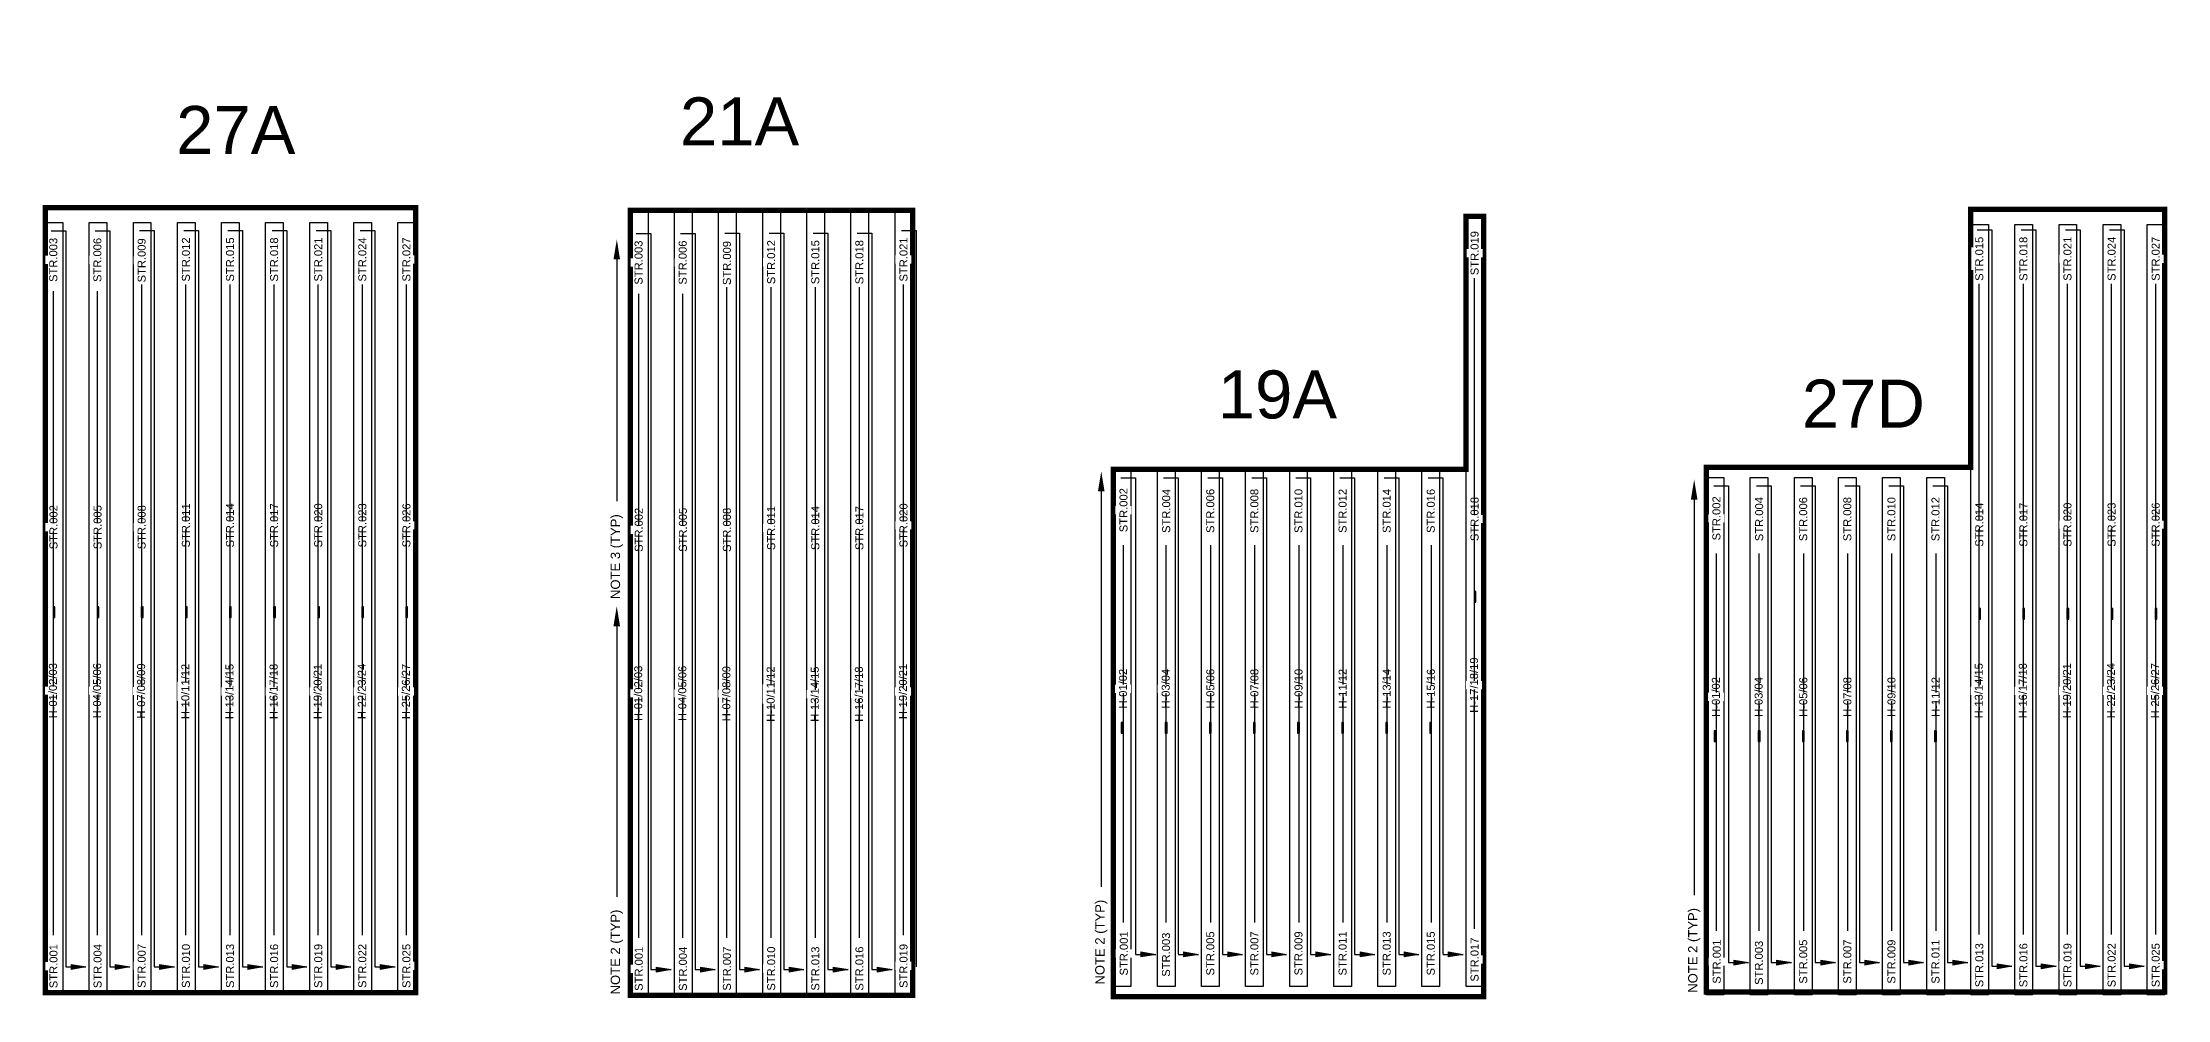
# Model space of a CAD drawing. Header units: inches. Extents: x -4 to 3761, y -12 to 63679.
# Drawn here: x 2760 to 3557, y 3 to 362 of the extents above; entities that cross this region are included whole.
import ezdxf
from ezdxf import colors
from ezdxf.entities.mleader import LeaderData, LeaderLine
from ezdxf.math import Vec2, Vec3

# ---------------------------------------------------------------- set-up
doc = ezdxf.new("R2010")
doc.units = ezdxf.units.IN
doc.header["$MEASUREMENT"] = 0
for name, color, linetype in [('E-TEXT', 7, 'Continuous'), ('G-ANNO-TEXT', 1, 'Continuous'), ('PV-LBD ARCHETYPES', 7, 'Continuous'), ('PVcase PV Modules (optimised)', 142, 'Continuous'), ('RISEN', 130, 'Continuous')]:
    doc.layers.add(name, color=color, linetype=linetype)
doc.styles.add('NEI-A', font='arial.ttf')

# ---------------------------------------------------------------- blocks, each defined once
blk = doc.blocks.new('1P87@52DEG F TR ID1 PVBlock')
at = {"color": 0}
blk.add_polyline3d([(0, 1.1355, 0), (0, -287.7025, 0), (-6.614, -287.7025, 0), (-6.614, 1.1355, 0)], close=True, dxfattribs=at)
at = {"layer": 'PVcase PV Modules (optimised)', "color": 0}
blk.add_lwpolyline([(-2.9763, -142.9205), (-3.6377, -142.9205), (-3.6377, -146.9205), (-2.9763, -146.9205)], close=True, dxfattribs=at)
blk = doc.blocks.new('1P58@52DEG F TR ID1 PVBlock')
at = {"color": 0}
blk.add_polyline3d([(0, 1.1355, 0), (0, -192.7565, 0), (-6.614, -192.7565, 0), (-6.614, 1.1355, 0)], close=True, dxfattribs=at)
at = {"layer": 'PVcase PV Modules (optimised)', "color": 0}
blk.add_lwpolyline([(-2.9763, -93.8105), (-3.6377, -93.8105), (-3.6377, -97.8105), (-2.9763, -97.8105)], close=True, dxfattribs=at)
blk = doc.blocks.new('1P87@52DEG F TR ID2 PVBlock')
at = {"color": 0}
blk.add_polyline3d([(0, 0, 0), (0, -294.455, 0), (-6.614, -294.455, 0), (-6.614, 0, 0)], close=True, dxfattribs=at)
blk = doc.blocks.new('_ClosedBlank')
at = {"color": 0, "linetype": 'ByBlock', "lineweight": -2}
for p, q in [((-1, 0.17), (0, 0)), ((-1, 0.17), (-1, -0.17)), ((0, 0), (-1, -0.17))]:
    blk.add_line(p, q, dxfattribs=at)
blk = doc.blocks.new('AR')
h = blk.add_hatch(color=256)
h.dxf.hatch_style = 1
h.paths.add_polyline_path([(0, 0.03), (0, -0.03), (0.18, 0)])
at = {"xscale": 0.1800047113158301, "yscale": 0.1800047113158301, "zscale": 0.1800047113158301}
blk.add_blockref('_ClosedBlank', (0.18, 0), dxfattribs=at)

msp = doc.modelspace()

# ---------------------------------------------------------------- linework, layer by layer
at = {"const_width": 2}
for points in [[(2761.22, 300.42), (2900.12, 300.42), (2900.12, 5.99), (2761.22, 5.99)], [(2980.69, 299.44), (3086.52, 299.44), (3086.52, 4.99), (2980.69, 4.99)], [(3300.65, 297.2), (3294.04, 297.2), (3294.04, 202.26), (3161.75, 202.26), (3161.75, 4.49), (3300.65, 4.49)]]:
    msp.add_lwpolyline(points, close=True, dxfattribs=at)
msp.add_lwpolyline([(3384.11, 6.26), (3556.07, 6.26), (3556.07, 299.72), (3483.32, 299.72), (3483.32, 203.01), (3384.11, 203.01), (3384.11, 6.26)], dxfattribs=at)
at = {"layer": 'E-TEXT'}
for p, q in [((2763.41, 291.78), (2768.91, 291.78)), ((2768.91, 291.78), (2768.91, 15.72)), ((2779.94, 291.78), (2785.44, 291.78)), ((2785.44, 291.78), (2785.44, 15.72)), ((2982.88, 290.78), (2988.38, 290.78)), ((2988.38, 290.78), (2988.38, 14.72)), ((2999.42, 290.78), (3004.91, 290.78)), ((3004.91, 290.78), (3004.91, 14.72)), ((2797.41, 27.61), (2797.41, 271.63)), ((2814, 27.61), (2814, 271.63)), ((2830.56, 27.61), (2830.56, 271.63)), ((2847.09, 27.61), (2847.09, 271.63)), ((2863.63, 27.61), (2863.63, 271.63)), ((2880.16, 27.61), (2880.16, 271.63)), ((2896.7, 27.61), (2896.7, 271.63)), ((3083.1, 27.61), (3083.1, 271.63)), ((3297.24, 29.98), (3297.24, 274)), ((3486.51, 27.87), (3486.51, 271.89)), ((3503.05, 27.87), (3503.05, 271.89)), ((3519.58, 27.87), (3519.58, 271.89)), ((3536.12, 27.87), (3536.12, 271.89)), ((3552.65, 27.87), (3552.65, 271.89)), ((2764.35, 27.61), (2764.35, 269.14)), ((2780.88, 27.61), (2780.88, 269.14)), ((2983.82, 26.61), (2983.82, 268.14)), ((3000.36, 26.61), (3000.36, 268.14)), ((3016.88, 26.61), (3016.88, 270.63)), ((3033.48, 26.61), (3033.48, 270.63)), ((3050.03, 26.61), (3050.03, 270.63)), ((3066.56, 26.61), (3066.56, 270.63)), ((3164.59, 199.16), (3170.09, 199.16)), ((3180.62, 199.16), (3186.12, 199.16)), ((3197.16, 199.16), (3202.65, 199.16)), ((3213.69, 199.16), (3219.19, 199.16)), ((3230.23, 199.16), (3235.73, 199.16)), ((3246.76, 199.16), (3252.26, 199.16)), ((3252.26, 199.16), (3252.26, 20.43)), ((3263.3, 199.16), (3268.8, 199.16)), ((3279.83, 199.16), (3285.33, 199.16)), ((3386.94, 196.08), (3392.43, 196.08)), ((3402.96, 196.08), (3408.46, 196.08)), ((3419.5, 196.08), (3425, 196.08)), ((3436.04, 196.08), (3441.54, 196.08)), ((3452.57, 196.08), (3458.07, 196.08)), ((3469.11, 196.08), (3474.61, 196.08)), ((3474.61, 196.08), (3474.61, 17.35)), ((3474.61, 17.31), (3482.16, 17.31)), ((2785.44, 15.68), (2793, 15.68)), ((3004.91, 14.68), (3012.47, 14.68))]:
    msp.add_line(p, q, dxfattribs=at)

# ---------------------------------------------------------------- block references
at = {"layer": 'E-TEXT', "xscale": 30.78777906583937, "yscale": 30.78777906583937, "zscale": 30.78777906583937}
for p in [(2787.46, 15.68), (3476.62, 17.31), (3006.93, 14.68)]:
    msp.add_blockref('AR', p, dxfattribs=at)
at = {"layer": 'RISEN'}
for name, p in [('1P87@52DEG F TR ID2 PVBlock', (2987.3, 299.44)), ('1P87@52DEG F TR ID2 PVBlock', (3003.84, 299.44)), ('1P87@52DEG F TR ID2 PVBlock', (3020.37, 299.44)), ('1P87@52DEG F TR ID2 PVBlock', (3036.91, 299.44)), ('1P87@52DEG F TR ID2 PVBlock', (3053.45, 299.44)), ('1P87@52DEG F TR ID2 PVBlock', (3069.98, 299.44)), ('1P87@52DEG F TR ID2 PVBlock', (3086.52, 299.44)), ('1P87@52DEG F TR ID1 PVBlock', (2767.83, 293.69)), ('1P87@52DEG F TR ID1 PVBlock', (2784.37, 293.69)), ('1P87@52DEG F TR ID1 PVBlock', (2800.9, 293.69)), ('1P87@52DEG F TR ID1 PVBlock', (2817.44, 293.69)), ('1P87@52DEG F TR ID1 PVBlock', (2833.97, 293.69)), ('1P87@52DEG F TR ID1 PVBlock', (2850.51, 293.69)), ('1P87@52DEG F TR ID1 PVBlock', (2867.04, 293.69)), ('1P87@52DEG F TR ID1 PVBlock', (2883.58, 293.69)), ('1P87@52DEG F TR ID1 PVBlock', (2900.12, 293.69)), ('1P87@52DEG F TR ID1 PVBlock', (3489.93, 292.99)), ('1P87@52DEG F TR ID1 PVBlock', (3506.46, 292.99)), ('1P87@52DEG F TR ID1 PVBlock', (3523, 292.99)), ('1P87@52DEG F TR ID1 PVBlock', (3539.54, 292.99)), ('1P87@52DEG F TR ID1 PVBlock', (3556.07, 292.99))]:
    msp.add_blockref(name, p, dxfattribs=at)
at = {"layer": 'RISEN', "rotation": 180}
for name, p in [('1P87@52DEG F TR ID1 PVBlock', (3294.04, 9.5)), ('1P58@52DEG F TR ID1 PVBlock', (3161.75, 9.5)), ('1P58@52DEG F TR ID1 PVBlock', (3178.29, 9.5)), ('1P58@52DEG F TR ID1 PVBlock', (3194.83, 9.5)), ('1P58@52DEG F TR ID1 PVBlock', (3211.36, 9.5)), ('1P58@52DEG F TR ID1 PVBlock', (3227.9, 9.5)), ('1P58@52DEG F TR ID1 PVBlock', (3244.43, 9.5)), ('1P58@52DEG F TR ID1 PVBlock', (3260.97, 9.5)), ('1P58@52DEG F TR ID1 PVBlock', (3277.5, 9.5)), ('1P58@52DEG F TR ID1 PVBlock', (3384.1, 6.43)), ('1P58@52DEG F TR ID1 PVBlock', (3400.63, 6.43)), ('1P58@52DEG F TR ID1 PVBlock', (3417.17, 6.43)), ('1P58@52DEG F TR ID1 PVBlock', (3433.71, 6.43)), ('1P58@52DEG F TR ID1 PVBlock', (3450.24, 6.43)), ('1P58@52DEG F TR ID1 PVBlock', (3466.78, 6.43))]:
    msp.add_blockref(name, p, dxfattribs=at)

# ---------------------------------------------------------------- texts
at = {"layer": 'PV-LBD ARCHETYPES', "style": 'NEI-A'}
for s, p in [('27A', (2810.33, 320.54)), ('21A', (2999.26, 323.76)), ('19A', (3200.94, 221.36))]:
    msp.add_text(s, height=18, dxfattribs=at).set_placement(p)
at = {"layer": 'PV-LBD ARCHETYPES', "insert": (3443.04, 226.92, 5.56), "char_height": 18, "width": 29.5685, "attachment_point": 5, "style": 'NEI-A'}
msp.add_mtext('27D', dxfattribs=at)

# ---------------------------------------------------------------- next in the draw order: texts
at = {"layer": 'G-ANNO-TEXT', "char_height": 3, "attachment_point": 5, "rotation": 90, "style": 'NEI-A', "bg_fill": 3, "box_fill_scale": 1.5, "bg_fill_color": 256, "bg_fill_transparency": 0}
for s, width, heights, insert in [('STR.003', 0.0823, [0], (2764.28, 280.81)), ('STR.006', 0.0823, [0], (2780.82, 280.81)), ('STR.009', 0.0963, [0], (2797.41, 280.65)), ('STR.012', 0.0963, [0], (2814, 280.97)), ('STR.015', 5.5386, [3.1], (2830.56, 280.97)), ('STR.018', 0.0963, [0], (2847.09, 280.97)), ('STR.021', 0.0963, [0], (2863.63, 280.97)), ('STR.024', 0.0963, [0], (2880.16, 280.97)), ('STR.027', 0.0963, [0], (2896.7, 280.97)), ('STR.003', 0.0823, [0], (2983.75, 279.81)), ('STR.006', 0.0823, [0], (3000.29, 279.81)), ('STR.009', 0.0963, [0], (3016.88, 279.65)), ('STR.012', 0.0963, [0], (3033.48, 279.97)), ('STR.015', 5.5386, [3.1], (3050.03, 279.97)), ('STR.018', 0.0963, [0], (3066.56, 279.97)), ('STR.021', 0.0963, [0], (3083.1, 280.97)), ('STR.019', 0.0963, [0], (3297.24, 283.35)), ('STR.015', 5.5386, [3.1], (3486.51, 281.24)), ('STR.018', 0.0963, [0], (3503.05, 281.24)), ('STR.021', 0.0963, [0], (3519.58, 281.24)), ('STR.024', 0.0963, [0], (3536.12, 281.24)), ('STR.027', 0.0963, [0], (3552.65, 281.24)), ('STR.004', 0.0823, [0], (3181.62, 186.69)), ('STR.006', 3, [4.78], (3198.14, 186.69)), ('STR.008', 0.0963, [0], (3214.68, 186.69)), ('STR.010', 0.0963, [0], (3231.21, 186.69)), ('STR.012', 0.0963, [0], (3247.75, 186.69)), ('STR.014', 0.0963, [0], (3264.28, 186.69)), ('STR.016', 0.0963, [0], (3280.82, 186.69)), ('STR.018', 0.0963, [0], (3297.24, 183.65)), ('STR.004', 0.0823, [0], (3403.97, 183.62)), ('STR.006', 3, [4.78], (3420.48, 183.62)), ('STR.008', 0.0963, [0], (3437.02, 183.62)), ('STR.010', 0.0963, [0], (3453.56, 183.62)), ('STR.012', 0.0963, [0], (3470.09, 183.62)), ('STR.002', 0.0963, [0], (2764.35, 180.6)), ('STR.005', 0.0963, [0], (2780.88, 180.6)), ('STR.008', 0.0963, [0], (2797.41, 180.58)), ('STR.011', 0.0963, [0], (2814, 181.28)), ('STR.014', 0.0963, [0], (2830.56, 181.28)), ('STR.017', 0.0963, [0], (2847.09, 181.28)), ('STR.020', 0.0963, [0], (2863.63, 181.28)), ('STR.023', 0.0963, [0], (2880.16, 181.28)), ('STR.026', 0.0963, [0], (2896.7, 181.28)), ('STR.002', 0.0963, [0], (2983.82, 179.6)), ('STR.005', 0.0963, [0], (3000.36, 179.6)), ('STR.008', 0.0963, [0], (3016.88, 179.58)), ('STR.011', 0.0963, [0], (3033.48, 180.28)), ('STR.014', 0.0963, [0], (3050.03, 180.28)), ('STR.017', 0.0963, [0], (3066.56, 180.28)), ('STR.020', 0.0963, [0], (3083.1, 181.28)), ('STR.014', 0.0963, [0], (3486.51, 181.54)), ('STR.017', 0.0963, [0], (3503.05, 181.54)), ('STR.020', 0.0963, [0], (3519.58, 181.54)), ('STR.023', 0.0963, [0], (3536.12, 181.54)), ('STR.026', 0.0963, [0], (3552.65, 181.54)), ('STR.004', 0.0963, [0], (2780.88, 16)), ('STR.007', 0.0963, [0], (2797.41, 16.07)), ('STR.001', 0.0963, [0], (3165.71, 20.76)), ('STR.005', 0.0963, [0], (3198.14, 20.77)), ('STR.007', 0.0963, [0], (3214.68, 20.77)), ('STR.009', 0.0963, [0], (3231.21, 20.77)), ('STR.013', 0.0963, [0], (3264.28, 20.77)), ('STR.015', 0.0963, [0], (3280.82, 20.77)), ('STR.001', 0.0963, [0], (3388.06, 17.68)), ('STR.005', 0.0963, [0], (3420.48, 17.69)), ('STR.007', 0.0963, [0], (3437.02, 17.69)), ('STR.009', 0.0963, [0], (3453.56, 17.69)), ('STR.013', 0.0963, [0], (3486.51, 16.34)), ('STR.004', 0.0963, [0], (3000.36, 15)), ('STR.007', 0.0963, [0], (3016.88, 15.07))]:
    msp.add_mtext_dynamic_manual_height_columns(s, width=width, gutter_width=0.561, heights=heights, dxfattribs=dict(at, insert=insert))
for s, insert, width in [('H-01/02/03', (2764.14, 119.28), 0.0823), ('H-04/05/06', (2780.68, 119.28), 0.0823), ('H-07/08/09', (2797.21, 119.17), 0.0823), ('H-10/11/12', (2813.8, 118.99), 4.2409), ('H-13/14/15', (2830.35, 118.99), 0.0823), ('H-16/17/18', (2846.89, 118.99), 0.0823), ('H-19/20/21', (2863.42, 118.99), 0.0823), ('H-22/23/24', (2879.96, 118.99), 0.0823), ('H-25/26/27', (2896.49, 118.99), 0.0823), ('H-01/02/03', (2983.62, 118.28), 0.0823), ('H-04/05/06', (3000.15, 118.28), 0.0823), ('H-07/08/09', (3016.68, 118.17), 0.0823), ('H-10/11/12', (3033.27, 117.99), 4.2409), ('H-13/14/15', (3049.82, 117.99), 0.0823), ('H-16/17/18', (3066.36, 117.99), 0.0823), ('H-19/20/21', (3082.89, 118.99), 0.0823), ('H-17/18/19', (3297.03, 121.37), 0.0823), ('H-13/14/15', (3486.3, 119.26), 0.0823), ('H-16/17/18', (3502.84, 119.26), 0.0823), ('H-19/20/21', (3519.38, 119.26), 0.0823), ('H-22/23/24', (3535.91, 119.26), 0.0823), ('H-25/26/27', (3552.45, 119.26), 0.0823)]:
    msp.add_mtext(s, dxfattribs=dict(at, insert=insert, width=width))

# ---------------------------------------------------------------- next in the draw order: linework, layer by layer
at = {"layer": 'E-TEXT'}
for p, q in [((2796.61, 291.81), (2802.11, 291.81)), ((2802.11, 291.81), (2802.11, 15.72)), ((2813.21, 291.81), (2818.7, 291.81)), ((2829.74, 291.81), (2835.24, 291.81)), ((2846.28, 291.81), (2851.78, 291.81)), ((2862.81, 291.81), (2868.31, 291.81)), ((2879.35, 291.81), (2884.85, 291.81)), ((3016.09, 290.81), (3021.58, 290.81)), ((3021.58, 290.81), (3021.58, 14.72)), ((3032.68, 290.81), (3038.18, 290.81)), ((3049.21, 290.81), (3054.71, 290.81)), ((3065.75, 290.81), (3071.25, 290.81)), ((3082.29, 291.81), (3087.78, 291.81)), ((3485.7, 292.08), (3491.19, 292.08)), ((3491.19, 292.08), (3491.19, 15.99)), ((3502.23, 292.08), (3507.73, 292.08)), ((3518.77, 292.08), (3524.27, 292.08)), ((3535.3, 292.08), (3540.8, 292.08)), ((3170.09, 199.16), (3170.09, 20.43)), ((3392.43, 196.08), (3392.43, 17.35)), ((3165.6, 32.31), (3165.6, 173.83)), ((3198.35, 32.31), (3198.35, 173.83)), ((3214.88, 32.31), (3214.88, 173.83)), ((3231.42, 32.31), (3231.42, 173.83)), ((3264.49, 32.31), (3264.49, 173.83)), ((3281.02, 32.31), (3281.02, 173.83)), ((3387.94, 29.24), (3387.94, 170.75)), ((3420.69, 29.24), (3420.69, 170.75)), ((3437.23, 29.24), (3437.23, 170.75)), ((3453.76, 29.24), (3453.76, 170.75)), ((3170.09, 20.38), (3177.65, 20.38)), ((3202.65, 20.38), (3210.21, 20.38)), ((3219.19, 20.38), (3226.75, 20.38)), ((3235.73, 20.38), (3243.28, 20.38)), ((3252.26, 20.38), (3259.82, 20.38)), ((3268.8, 20.38), (3276.36, 20.38)), ((3285.33, 20.38), (3292.89, 20.38)), ((3392.43, 17.31), (3399.99, 17.31)), ((3425, 17.31), (3432.56, 17.31)), ((3441.54, 17.31), (3449.09, 17.31)), ((3458.07, 17.31), (3465.63, 17.31)), ((3491.19, 15.94), (3498.75, 15.94)), ((2768.91, 15.68), (2776.46, 15.68)), ((2802.11, 15.68), (2809.67, 15.68)), ((2988.38, 14.68), (2995.94, 14.68)), ((3021.58, 14.68), (3029.14, 14.68))]:
    msp.add_line(p, q, dxfattribs=at)

# ---------------------------------------------------------------- next in the draw order: block references
at = {"layer": 'E-TEXT', "xscale": 30.78777906583937, "yscale": 30.78777906583937, "zscale": 30.78777906583937}
for p in [(2770.92, 15.68), (2804.13, 15.68), (3172.11, 20.38), (3204.67, 20.38), (3221.21, 20.38), (3237.74, 20.38), (3254.28, 20.38), (3270.81, 20.38), (3287.35, 20.38), (3394.45, 17.31), (3427.02, 17.31), (3443.55, 17.31), (3460.09, 17.31), (3493.21, 15.94), (2990.39, 14.68), (3023.6, 14.68)]:
    msp.add_blockref('AR', p, dxfattribs=at)

# ---------------------------------------------------------------- next in the draw order: leaders
at = {"layer": 'G-ANNO-TEXT'}
ml = msp.add_multileader_mtext('Standard', dxfattribs=at)
ml.set_content('NOTE 3 (TYP)', color=256, style='NEI-A')
ml.set_leader_properties()
ml.build(insert=Vec2(0, 0))
ml.multileader.update_dxf_attribs({"dogleg_length": 0.0625, "arrow_head_size": 7.5, "scale": 60})
ctx = ml.context
ctx.base_point, ctx.scale, ctx.char_height, ctx.arrow_head_size, ctx.landing_gap_size, ctx.plane_origin, ctx.plane_x_axis, ctx.plane_y_axis = Vec3(2975.57, 148.26), 60, 3.5, 7.5, 5.4, Vec3(3053.7, 78.99), Vec3(0, 1), Vec3(-1, 0)
notes = []
notes.append((ctx, [(1, (1, 1, 0), (2975.57, 194.05), (0, -1), 3.75, [(0, [(2975.57, 288.49)], 0, [])])]))
ctx.mtext.insert, ctx.mtext.text_direction, ctx.mtext.rotation, ctx.mtext.width, ctx.mtext.flow_direction = Vec3(2973.3, 153.66), Vec3(0, 1), 1.570796, 1027, 5
for ctx, leaders in notes:
    for number, flags, end, landing, length, lines in leaders:
        leader = LeaderData()
        leader.index, (leader.has_last_leader_line, leader.has_dogleg_vector, leader.attachment_direction) = number, flags
        leader.last_leader_point, leader.dogleg_vector, leader.dogleg_length = Vec3(end), Vec3(landing), length
        for number, points, colour, breaks in lines:
            line = LeaderLine()
            line.index, line.vertices, line.color, line.breaks = number, Vec3.list(points), colors.encode_raw_color(colour), breaks
            leader.lines.append(line)
        ctx.leaders.append(leader)

# ---------------------------------------------------------------- next in the draw order: texts
at = {"layer": 'G-ANNO-TEXT', "char_height": 3, "attachment_point": 5, "rotation": 90, "style": 'NEI-A', "bg_fill": 3, "box_fill_scale": 1.5, "bg_fill_color": 256, "bg_fill_transparency": 0}
for s, width, insert in [('STR.002', 0.0823, (3165.6, 186.98)), ('STR.002', 0.0823, (3387.94, 183.9)), ('STR.001', 0.0963, (2764.35, 16)), ('STR.010', 0.0963, (2814, 16.07)), ('STR.003', 0.0963, (3181.53, 20.3)), ('STR.011', 0.0963, (3247.75, 20.77)), ('STR.017', 0.0963, (3297.24, 18.44)), ('STR.003', 0.0963, (3403.87, 17.23)), ('STR.011', 0.0963, (3470.09, 17.69)), ('STR.016', 0.0963, (3503.05, 16.34)), ('STR.001', 0.0963, (2983.82, 15)), ('STR.010', 0.0963, (3033.48, 15.07))]:
    msp.add_mtext_dynamic_manual_height_columns(s, width=width, gutter_width=0.561, heights=[0], dxfattribs=dict(at, insert=insert))
at = {"layer": 'G-ANNO-TEXT', "char_height": 3, "width": 0.0823, "attachment_point": 5, "rotation": 90, "style": 'NEI-A', "bg_fill": 3, "box_fill_scale": 1.5, "bg_fill_color": 256, "bg_fill_transparency": 0}
for s, insert in [('H-01/02', (3165.39, 120.02)), ('H-05/06', (3198.16, 120.02)), ('H-07/08', (3214.69, 120.02)), ('H-09/10', (3231.23, 120.02)), ('H-13/14', (3264.3, 120.02)), ('H-15/16', (3280.84, 120.02)), ('H-01/02', (3387.73, 116.94)), ('H-05/06', (3420.5, 116.94)), ('H-07/08', (3437.04, 116.94)), ('H-09/10', (3453.57, 116.94))]:
    msp.add_mtext(s, dxfattribs=dict(at, insert=insert))

# ---------------------------------------------------------------- next in the draw order: linework, layer by layer
at = {"layer": 'E-TEXT'}
for p, q in [((2818.7, 291.81), (2818.7, 15.72)), ((3038.18, 290.81), (3038.18, 14.72)), ((3507.73, 292.08), (3507.73, 15.99)), ((3202.65, 199.16), (3202.65, 20.43)), ((3219.19, 199.16), (3219.19, 20.43)), ((3235.73, 199.16), (3235.73, 20.43)), ((3268.8, 199.16), (3268.8, 20.43)), ((3285.33, 199.16), (3285.33, 20.43)), ((3425, 196.08), (3425, 17.35)), ((3441.54, 196.08), (3441.54, 17.35)), ((3458.07, 196.08), (3458.07, 17.35)), ((3181.62, 32.31), (3181.62, 173.83)), ((3247.95, 32.31), (3247.95, 173.83)), ((3403.97, 29.24), (3403.97, 170.75)), ((3470.3, 29.24), (3470.3, 170.75)), ((3186.12, 20.38), (3193.68, 20.38)), ((3408.46, 17.31), (3416.02, 17.31)), ((3507.73, 15.94), (3515.29, 15.94)), ((2818.7, 15.68), (2826.26, 15.68)), ((3038.18, 14.68), (3045.73, 14.68))]:
    msp.add_line(p, q, dxfattribs=at)

# ---------------------------------------------------------------- next in the draw order: block references
at = {"layer": 'E-TEXT', "xscale": 30.78777906583937, "yscale": 30.78777906583937, "zscale": 30.78777906583937}
for p in [(2820.72, 15.68), (3188.13, 20.38), (3410.48, 17.31), (3509.75, 15.94), (3040.19, 14.68)]:
    msp.add_blockref('AR', p, dxfattribs=at)

# ---------------------------------------------------------------- next in the draw order: leaders
at = {"layer": 'G-ANNO-TEXT'}
ml = msp.add_multileader_mtext('Standard', dxfattribs=at)
ml.set_content('NOTE 2 (TYP)', color=256, style='NEI-A')
ml.set_leader_properties()
ml.build(insert=Vec2(0, 0))
ml.multileader.update_dxf_attribs({"dogleg_length": 0.0625, "arrow_head_size": 7.5, "scale": 60})
ctx = ml.context
ctx.base_point, ctx.scale, ctx.char_height, ctx.arrow_head_size, ctx.landing_gap_size, ctx.plane_origin, ctx.plane_x_axis, ctx.plane_y_axis = Vec3(2975.55, 0), 60, 3.5, 7.5, 5.4, Vec3(3053.69, -69.27), Vec3(0, 1), Vec3(-1, 0)
notes = []
notes.append((ctx, [(1, (1, 1, 0), (2975.55, 45.79), (0, -1), 3.75, [(0, [(2975.55, 150.96)], 0, [])])]))
ctx.mtext.insert, ctx.mtext.text_direction, ctx.mtext.rotation, ctx.mtext.width, ctx.mtext.flow_direction = Vec3(2973.29, 5.4), Vec3(0, 1), 1.570796, 55.295, 5
ml = msp.add_multileader_mtext('Standard', dxfattribs=at)
ml.set_content('NOTE 2 (TYP)', color=256, style='NEI-A')
ml.set_leader_properties()
ml.build(insert=Vec2(0, 0))
ml.multileader.update_dxf_attribs({"dogleg_length": 0.0625, "arrow_head_size": 7.5, "scale": 60})
ctx = ml.context
ctx.base_point, ctx.scale, ctx.char_height, ctx.arrow_head_size, ctx.landing_gap_size, ctx.plane_origin, ctx.plane_x_axis, ctx.plane_y_axis = Vec3(3157.24, 3.7, 5.56), 60, 3.5, 7.5, 5.4, Vec3(3235.37, -65.57, 5.56), Vec3(0, 1), Vec3(-1, 0)
notes.append((ctx, [(1, (1, 1, 0), (3157.24, 49.48, 5.56), (0, -1), 3.75, [(0, [(3157.24, 201.55, 5.56)], 0, [])])]))
ctx.mtext.insert, ctx.mtext.text_direction, ctx.mtext.rotation, ctx.mtext.width, ctx.mtext.flow_direction = Vec3(3154.97, 9.1, 5.56), Vec3(0, 1), 1.570796, 55.295, 5
ml = msp.add_multileader_mtext('Standard', dxfattribs=at)
ml.set_content('NOTE 2 (TYP)', color=256, style='NEI-A')
ml.set_leader_properties()
ml.build(insert=Vec2(0, 0))
ml.multileader.update_dxf_attribs({"dogleg_length": 0.0625, "arrow_head_size": 7.5, "scale": 60})
ctx = ml.context
ctx.base_point, ctx.scale, ctx.char_height, ctx.arrow_head_size, ctx.landing_gap_size, ctx.plane_origin, ctx.plane_x_axis, ctx.plane_y_axis = Vec3(3379.58, 0.62, 5.56), 60, 3.5, 7.5, 5.4, Vec3(3457.72, -68.65, 5.56), Vec3(0, 1), Vec3(-1, 0)
notes.append((ctx, [(1, (1, 1, 0), (3379.58, 46.41, 5.56), (0, -1), 3.75, [(0, [(3379.58, 198.47, 5.56)], 0, [])])]))
ctx.mtext.insert, ctx.mtext.text_direction, ctx.mtext.rotation, ctx.mtext.width, ctx.mtext.flow_direction = Vec3(3377.32, 6.02, 5.56), Vec3(0, 1), 1.570796, 55.295, 5
for ctx, leaders in notes:
    for number, flags, end, landing, length, lines in leaders:
        leader = LeaderData()
        leader.index, (leader.has_last_leader_line, leader.has_dogleg_vector, leader.attachment_direction) = number, flags
        leader.last_leader_point, leader.dogleg_vector, leader.dogleg_length = Vec3(end), Vec3(landing), length
        for number, points, colour, breaks in lines:
            line = LeaderLine()
            line.index, line.vertices, line.color, line.breaks = number, Vec3.list(points), colors.encode_raw_color(colour), breaks
            leader.lines.append(line)
        ctx.leaders.append(leader)

# ---------------------------------------------------------------- next in the draw order: texts
at = {"layer": 'G-ANNO-TEXT', "char_height": 3, "width": 0.0823, "attachment_point": 5, "rotation": 90, "style": 'NEI-A', "bg_fill": 3, "box_fill_scale": 1.5, "bg_fill_color": 256, "bg_fill_transparency": 0}
for s, insert in [('H-03/04', (3181.42, 120.02)), ('H-11/12', (3247.76, 120.02)), ('H-03/04', (3403.76, 116.94)), ('H-11/12', (3470.11, 116.94))]:
    msp.add_mtext(s, dxfattribs=dict(at, insert=insert))
at = {"layer": 'G-ANNO-TEXT', "char_height": 3, "attachment_point": 5, "rotation": 90, "style": 'NEI-A', "bg_fill": 3, "box_fill_scale": 1.5, "bg_fill_color": 256, "bg_fill_transparency": 0}
for s, insert in [('STR.013', (2830.56, 16.07)), ('STR.019', (3519.58, 16.34)), ('STR.013', (3050.03, 15.07))]:
    msp.add_mtext_dynamic_manual_height_columns(s, width=0.0963, gutter_width=0.561, heights=[0], dxfattribs=dict(at, insert=insert))

# ---------------------------------------------------------------- next in the draw order: linework, layer by layer
at = {"layer": 'E-TEXT'}
for p, q in [((2835.24, 291.81), (2835.24, 15.72)), ((3054.71, 290.81), (3054.71, 14.72)), ((3524.27, 292.08), (3524.27, 15.99)), ((3186.12, 199.16), (3186.12, 20.43)), ((3408.46, 196.08), (3408.46, 17.35)), ((3524.27, 15.94), (3531.82, 15.94)), ((2835.24, 15.68), (2842.8, 15.68)), ((3054.71, 14.68), (3062.27, 14.68))]:
    msp.add_line(p, q, dxfattribs=at)

# ---------------------------------------------------------------- next in the draw order: block references
at = {"layer": 'E-TEXT', "xscale": 30.78777906583937, "yscale": 30.78777906583937, "zscale": 30.78777906583937}
for p in [(2837.26, 15.68), (3526.28, 15.94), (3056.73, 14.68)]:
    msp.add_blockref('AR', p, dxfattribs=at)

# ---------------------------------------------------------------- next in the draw order: texts
at = {"layer": 'G-ANNO-TEXT', "char_height": 3, "attachment_point": 5, "rotation": 90, "style": 'NEI-A', "bg_fill": 3, "box_fill_scale": 1.5, "bg_fill_color": 256, "bg_fill_transparency": 0}
for s, insert in [('STR.016', (2847.09, 16.07)), ('STR.022', (3536.12, 16.34)), ('STR.016', (3066.56, 15.07))]:
    msp.add_mtext_dynamic_manual_height_columns(s, width=0.0963, gutter_width=0.561, heights=[0], dxfattribs=dict(at, insert=insert))

# ---------------------------------------------------------------- next in the draw order: linework, layer by layer
at = {"layer": 'E-TEXT'}
for p, q in [((2851.78, 291.81), (2851.78, 15.72)), ((3071.25, 290.81), (3071.25, 14.72)), ((3540.8, 292.08), (3540.8, 15.99)), ((3540.8, 15.94), (3548.36, 15.94)), ((2851.78, 15.68), (2859.33, 15.68)), ((3071.25, 14.72), (3078.81, 14.72))]:
    msp.add_line(p, q, dxfattribs=at)

# ---------------------------------------------------------------- next in the draw order: block references
at = {"layer": 'E-TEXT', "xscale": 30.78777906583937, "yscale": 30.78777906583937, "zscale": 30.78777906583937}
for p in [(2853.79, 15.68), (3542.82, 15.94), (3073.26, 14.72)]:
    msp.add_blockref('AR', p, dxfattribs=at)

# ---------------------------------------------------------------- next in the draw order: texts
at = {"layer": 'G-ANNO-TEXT', "char_height": 3, "attachment_point": 5, "rotation": 90, "style": 'NEI-A', "bg_fill": 3, "box_fill_scale": 1.5, "bg_fill_color": 256, "bg_fill_transparency": 0}
for s, insert in [('STR.019', (2863.63, 16.07)), ('STR.019', (3083.1, 16.07)), ('STR.025', (3552.65, 16.34))]:
    msp.add_mtext_dynamic_manual_height_columns(s, width=0.0963, gutter_width=0.561, heights=[0], dxfattribs=dict(at, insert=insert))

# ---------------------------------------------------------------- next in the draw order: linework, layer by layer
at = {"layer": 'E-TEXT'}
for p, q in [((2868.31, 291.81), (2868.31, 15.72)), ((3087.78, 291.81), (3087.78, 15.72)), ((2868.31, 15.68), (2875.87, 15.68))]:
    msp.add_line(p, q, dxfattribs=at)

# ---------------------------------------------------------------- next in the draw order: block references
at = {"layer": 'E-TEXT', "xscale": 30.78777906583937, "yscale": 30.78777906583937, "zscale": 30.78777906583937}
msp.add_blockref('AR', (2870.33, 15.68), dxfattribs=at)

# ---------------------------------------------------------------- next in the draw order: texts
at = {"layer": 'G-ANNO-TEXT', "insert": (2880.16, 16.07), "char_height": 3, "attachment_point": 5, "rotation": 90, "style": 'NEI-A', "bg_fill": 3, "box_fill_scale": 1.5, "bg_fill_color": 256, "bg_fill_transparency": 0}
msp.add_mtext_dynamic_manual_height_columns('STR.022', width=0.0963, gutter_width=0.561, heights=[0], dxfattribs=at)

# ---------------------------------------------------------------- next in the draw order: linework, layer by layer
at = {"layer": 'E-TEXT'}
for p, q in [((2884.85, 291.81), (2884.85, 15.72)), ((2884.85, 15.68), (2892.41, 15.68))]:
    msp.add_line(p, q, dxfattribs=at)

# ---------------------------------------------------------------- next in the draw order: block references
at = {"layer": 'E-TEXT', "xscale": 30.78777906583937, "yscale": 30.78777906583937, "zscale": 30.78777906583937}
msp.add_blockref('AR', (2886.86, 15.68), dxfattribs=at)

# ---------------------------------------------------------------- next in the draw order: texts
at = {"layer": 'G-ANNO-TEXT', "insert": (2896.7, 16.07), "char_height": 3, "attachment_point": 5, "rotation": 90, "style": 'NEI-A', "bg_fill": 3, "box_fill_scale": 1.5, "bg_fill_color": 256, "bg_fill_transparency": 0}
msp.add_mtext_dynamic_manual_height_columns('STR.025', width=0.0963, gutter_width=0.561, heights=[0], dxfattribs=at)

doc.saveas('drawing.dxf')
